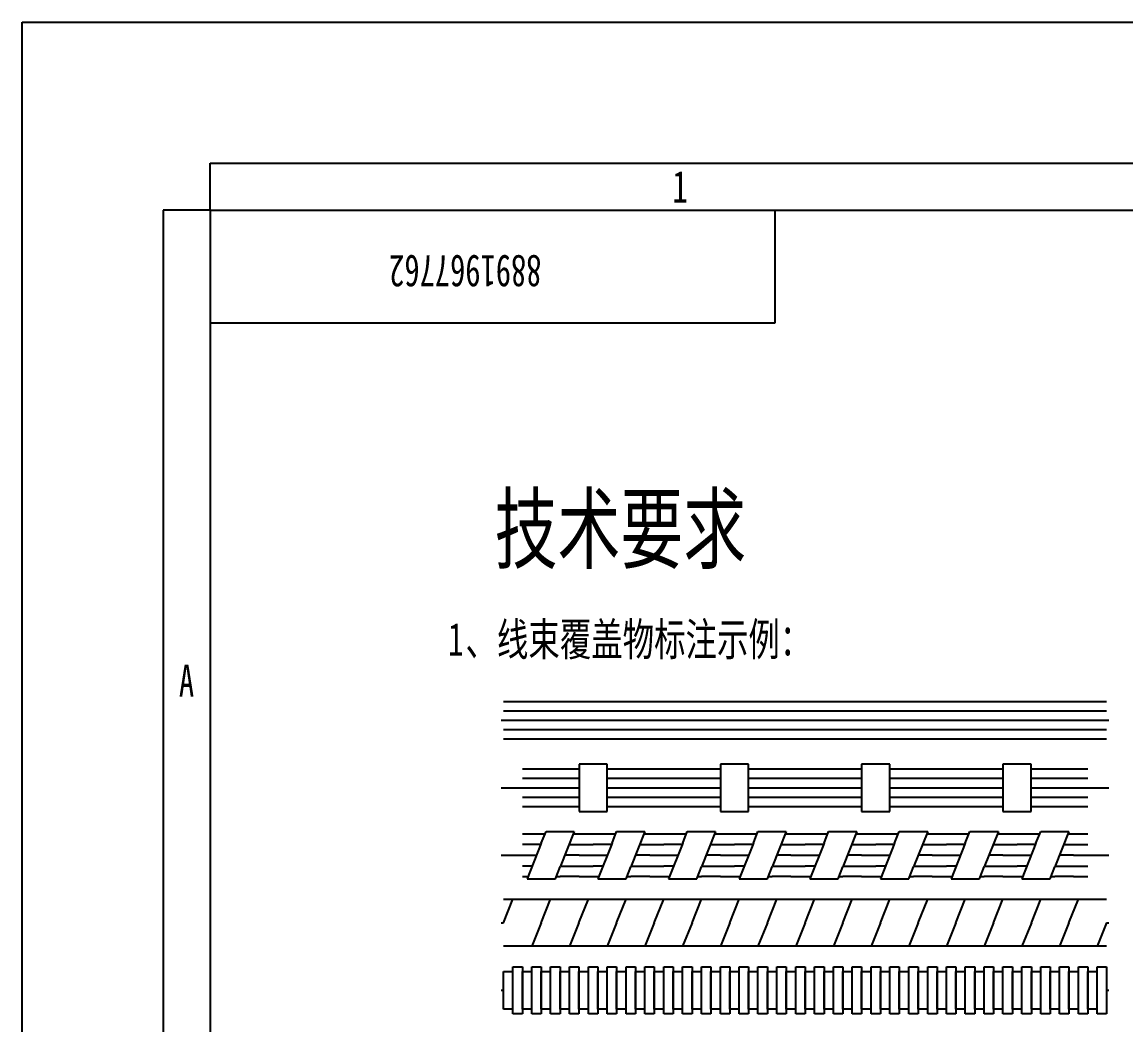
# Model space of a CAD drawing. Header units: inches. Extents: x 47316 to 59086, y 3141 to 11743.
# Drawn here: x 50262.9 to 50380.3, y 3812.5 to 3919.1 of the extents above; entities that cross this region are included whole.
import ezdxf

# ---------------------------------------------------------------- set-up
doc = ezdxf.new("R2010")
doc.units = ezdxf.units.IN
doc.header["$MEASUREMENT"] = 0
doc.styles.add('MtX_SimSun', font='')
doc.styles.get("Standard").update_dxf_attribs({"font": ''})
doc.styles.get('MtX_SimSun').set_extended_font_data('SimSun')
doc.styles.get('Standard').set_extended_font_data('SimSun')

msp = doc.modelspace()

# ---------------------------------------------------------------- linework, layer by layer
at = {"color": 0, "lineweight": -3}
for p, q in [((50262.93, 3919.09), (51944.93, 3919.09)), ((50262.93, 3325.09), (50262.93, 3919.09)), ((50282.93, 3904.09), (51882.93, 3904.09)), ((50282.93, 3899.09), (50282.93, 3904.09)), ((50282.93, 3899.09), (50277.93, 3899.09)), ((50277.93, 3899.09), (50277.93, 3646.25)), ((50282.93, 3899.09), (50282.93, 3887.09)), ((50282.93, 3899.09), (50282.93, 3345.09)), ((50282.93, 3899.09), (51924.93, 3899.09)), ((50342.93, 3899.09), (50342.93, 3887.09)), ((50342.93, 3887.09), (50282.93, 3887.09)), ((50314.11, 3846.89), (50316.11, 3846.89)), ((50316.11, 3846.89), (50318.11, 3846.89)), ((50318.11, 3846.89), (50320.11, 3846.89)), ((50320.11, 3846.89), (50322.12, 3846.89)), ((50322.12, 3846.89), (50324.13, 3846.89)), ((50324.13, 3846.89), (50326.13, 3846.89)), ((50326.13, 3846.89), (50328.13, 3846.89)), ((50328.13, 3846.89), (50330.13, 3846.89)), ((50330.13, 3846.89), (50332.13, 3846.89)), ((50332.13, 3846.89), (50334.14, 3846.89)), ((50334.14, 3846.89), (50336.15, 3846.89)), ((50336.15, 3846.89), (50338.15, 3846.89)), ((50338.15, 3846.89), (50340.15, 3846.89)), ((50340.15, 3846.89), (50342.15, 3846.89)), ((50342.15, 3846.89), (50344.15, 3846.89)), ((50344.15, 3846.89), (50346.17, 3846.89)), ((50346.17, 3846.89), (50348.17, 3846.89)), ((50348.17, 3846.89), (50350.17, 3846.89)), ((50350.17, 3846.89), (50352.17, 3846.89)), ((50352.17, 3846.89), (50354.17, 3846.89)), ((50354.17, 3846.89), (50356.17, 3846.89)), ((50356.17, 3846.89), (50358.19, 3846.89)), ((50358.19, 3846.89), (50360.19, 3846.89)), ((50360.19, 3846.89), (50362.19, 3846.89)), ((50362.19, 3846.89), (50364.19, 3846.89)), ((50364.19, 3846.89), (50366.19, 3846.89)), ((50366.19, 3846.89), (50368.21, 3846.89)), ((50368.21, 3846.89), (50370.21, 3846.89)), ((50370.21, 3846.89), (50372.21, 3846.89)), ((50372.21, 3846.89), (50374.21, 3846.89)), ((50374.21, 3846.89), (50376.21, 3846.89)), ((50376.21, 3846.89), (50378.21, 3846.89)), ((50314.11, 3845.89), (50316.11, 3845.89)), ((50316.11, 3845.89), (50318.11, 3845.89)), ((50318.11, 3845.89), (50320.11, 3845.89)), ((50320.11, 3845.89), (50322.12, 3845.89)), ((50322.12, 3845.89), (50324.13, 3845.89)), ((50324.13, 3845.89), (50326.13, 3845.89)), ((50326.13, 3845.89), (50328.13, 3845.89)), ((50328.13, 3845.89), (50330.13, 3845.89)), ((50330.13, 3845.89), (50332.13, 3845.89)), ((50332.13, 3845.89), (50334.14, 3845.89)), ((50334.14, 3845.89), (50336.15, 3845.89)), ((50336.15, 3845.89), (50338.15, 3845.89)), ((50338.15, 3845.89), (50340.15, 3845.89)), ((50340.15, 3845.89), (50342.15, 3845.89)), ((50342.15, 3845.89), (50344.15, 3845.89)), ((50344.15, 3845.89), (50346.17, 3845.89)), ((50346.17, 3845.89), (50348.17, 3845.89)), ((50348.17, 3845.89), (50350.17, 3845.89)), ((50350.17, 3845.89), (50352.17, 3845.89)), ((50352.17, 3845.89), (50354.17, 3845.89)), ((50354.17, 3845.89), (50356.17, 3845.89)), ((50356.17, 3845.89), (50358.19, 3845.89)), ((50358.19, 3845.89), (50360.19, 3845.89)), ((50360.19, 3845.89), (50362.19, 3845.89)), ((50362.19, 3845.89), (50364.19, 3845.89)), ((50364.19, 3845.89), (50366.19, 3845.89)), ((50366.19, 3845.89), (50368.21, 3845.89)), ((50368.21, 3845.89), (50370.21, 3845.89)), ((50370.21, 3845.89), (50372.21, 3845.89)), ((50372.21, 3845.89), (50374.21, 3845.89)), ((50374.21, 3845.89), (50376.21, 3845.89)), ((50376.21, 3845.89), (50378.21, 3845.89)), ((50313.86, 3844.89), (50314.11, 3844.89)), ((50314.11, 3844.89), (50316.11, 3844.89)), ((50314.11, 3843.89), (50316.11, 3843.89)), ((50316.11, 3844.89), (50318.11, 3844.89)), ((50316.11, 3843.89), (50318.11, 3843.89)), ((50318.11, 3844.89), (50320.11, 3844.89)), ((50318.11, 3843.89), (50320.11, 3843.89)), ((50320.11, 3844.89), (50322.12, 3844.89)), ((50320.11, 3843.89), (50322.12, 3843.89)), ((50322.12, 3844.89), (50324.13, 3844.89)), ((50322.12, 3843.89), (50324.13, 3843.89)), ((50324.13, 3844.89), (50326.13, 3844.89)), ((50324.13, 3843.89), (50326.13, 3843.89)), ((50326.13, 3844.89), (50328.13, 3844.89)), ((50326.13, 3843.89), (50328.13, 3843.89)), ((50328.13, 3844.89), (50330.13, 3844.89)), ((50328.13, 3843.89), (50330.13, 3843.89)), ((50330.13, 3844.89), (50332.13, 3844.89)), ((50330.13, 3843.89), (50332.13, 3843.89)), ((50332.13, 3844.89), (50334.14, 3844.89)), ((50332.13, 3843.89), (50334.14, 3843.89)), ((50334.14, 3844.89), (50336.15, 3844.89)), ((50334.14, 3843.89), (50336.15, 3843.89)), ((50336.15, 3844.89), (50338.15, 3844.89)), ((50336.15, 3843.89), (50338.15, 3843.89)), ((50338.15, 3844.89), (50340.15, 3844.89)), ((50338.15, 3843.89), (50340.15, 3843.89)), ((50340.15, 3844.89), (50342.15, 3844.89)), ((50340.15, 3843.89), (50342.15, 3843.89)), ((50342.15, 3844.89), (50344.15, 3844.89)), ((50342.15, 3843.89), (50344.15, 3843.89)), ((50344.15, 3844.89), (50346.17, 3844.89)), ((50344.15, 3843.89), (50346.17, 3843.89)), ((50346.17, 3844.89), (50348.17, 3844.89)), ((50346.17, 3843.89), (50348.17, 3843.89)), ((50348.17, 3844.89), (50350.17, 3844.89)), ((50348.17, 3843.89), (50350.17, 3843.89)), ((50350.17, 3844.89), (50352.17, 3844.89)), ((50350.17, 3843.89), (50352.17, 3843.89)), ((50352.17, 3844.89), (50354.17, 3844.89)), ((50352.17, 3843.89), (50354.17, 3843.89)), ((50354.17, 3844.89), (50356.17, 3844.89)), ((50354.17, 3843.89), (50356.17, 3843.89)), ((50356.17, 3844.89), (50358.19, 3844.89)), ((50356.17, 3843.89), (50358.19, 3843.89)), ((50358.19, 3844.89), (50360.19, 3844.89)), ((50358.19, 3843.89), (50360.19, 3843.89)), ((50360.19, 3844.89), (50362.19, 3844.89)), ((50360.19, 3843.89), (50362.19, 3843.89)), ((50362.19, 3844.89), (50364.19, 3844.89)), ((50362.19, 3843.89), (50364.19, 3843.89)), ((50364.19, 3844.89), (50366.19, 3844.89)), ((50364.19, 3843.89), (50366.19, 3843.89)), ((50366.19, 3844.89), (50368.21, 3844.89)), ((50366.19, 3843.89), (50368.21, 3843.89)), ((50368.21, 3844.89), (50370.21, 3844.89)), ((50368.21, 3843.89), (50370.21, 3843.89)), ((50370.21, 3844.89), (50372.21, 3844.89)), ((50370.21, 3843.89), (50372.21, 3843.89)), ((50372.21, 3844.89), (50374.21, 3844.89)), ((50372.21, 3843.89), (50374.21, 3843.89)), ((50374.21, 3844.89), (50376.21, 3844.89)), ((50374.21, 3843.89), (50376.21, 3843.89)), ((50376.21, 3844.89), (50378.21, 3844.89)), ((50376.21, 3843.89), (50378.21, 3843.89)), ((50378.21, 3844.89), (50378.46, 3844.89)), ((50314.11, 3842.89), (50316.11, 3842.89)), ((50316.11, 3842.89), (50318.11, 3842.89)), ((50318.11, 3842.89), (50320.11, 3842.89)), ((50320.11, 3842.89), (50322.12, 3842.89)), ((50322.12, 3842.89), (50324.13, 3842.89)), ((50324.13, 3842.89), (50326.13, 3842.89)), ((50326.13, 3842.89), (50328.13, 3842.89)), ((50328.13, 3842.89), (50330.13, 3842.89)), ((50330.13, 3842.89), (50332.13, 3842.89)), ((50332.13, 3842.89), (50334.14, 3842.89)), ((50334.14, 3842.89), (50336.15, 3842.89)), ((50336.15, 3842.89), (50338.15, 3842.89)), ((50338.15, 3842.89), (50340.15, 3842.89)), ((50340.15, 3842.89), (50342.15, 3842.89)), ((50342.15, 3842.89), (50344.15, 3842.89)), ((50344.15, 3842.89), (50346.17, 3842.89)), ((50346.17, 3842.89), (50348.17, 3842.89)), ((50348.17, 3842.89), (50350.17, 3842.89)), ((50350.17, 3842.89), (50352.17, 3842.89)), ((50352.17, 3842.89), (50354.17, 3842.89)), ((50354.17, 3842.89), (50356.17, 3842.89)), ((50356.17, 3842.89), (50358.19, 3842.89)), ((50358.19, 3842.89), (50360.19, 3842.89)), ((50360.19, 3842.89), (50362.19, 3842.89)), ((50362.19, 3842.89), (50364.19, 3842.89)), ((50364.19, 3842.89), (50366.19, 3842.89)), ((50366.19, 3842.89), (50368.21, 3842.89)), ((50368.21, 3842.89), (50370.21, 3842.89)), ((50370.21, 3842.89), (50372.21, 3842.89)), ((50372.21, 3842.89), (50374.21, 3842.89)), ((50374.21, 3842.89), (50376.21, 3842.89)), ((50376.21, 3842.89), (50378.21, 3842.89)), ((50316.11, 3839.71), (50318.13, 3839.71)), ((50318.13, 3839.71), (50320.13, 3839.71)), ((50320.13, 3839.71), (50322.13, 3839.71)), ((50323.62, 3840.22), (50322.13, 3840.22)), ((50322.13, 3840.22), (50322.13, 3835.2)), ((50325.13, 3840.22), (50323.62, 3840.22)), ((50325.13, 3835.2), (50325.13, 3840.22)), ((50325.13, 3839.71), (50327.13, 3839.71)), ((50327.13, 3839.71), (50329.13, 3839.71)), ((50329.13, 3839.71), (50331.13, 3839.71)), ((50331.13, 3839.71), (50333.15, 3839.71)), ((50333.15, 3839.71), (50335.15, 3839.71)), ((50335.15, 3839.71), (50337.15, 3839.71)), ((50338.66, 3840.22), (50337.15, 3840.22)), ((50337.15, 3840.22), (50337.15, 3835.2)), ((50340.15, 3840.22), (50338.66, 3840.22)), ((50340.15, 3835.2), (50340.15, 3840.22)), ((50340.15, 3839.71), (50342.15, 3839.71)), ((50342.15, 3839.71), (50344.15, 3839.71)), ((50344.15, 3839.71), (50346.17, 3839.71)), ((50346.17, 3839.71), (50348.17, 3839.71)), ((50348.17, 3839.71), (50350.17, 3839.71)), ((50350.17, 3839.71), (50352.17, 3839.71)), ((50353.68, 3840.22), (50352.17, 3840.22)), ((50352.17, 3840.22), (50352.17, 3835.2)), ((50355.17, 3840.22), (50353.68, 3840.22)), ((50355.17, 3835.2), (50355.17, 3840.22)), ((50355.17, 3839.71), (50357.17, 3839.71)), ((50357.17, 3839.71), (50359.18, 3839.71)), ((50359.18, 3839.71), (50361.19, 3839.71)), ((50361.19, 3839.71), (50363.19, 3839.71)), ((50363.19, 3839.71), (50365.19, 3839.71)), ((50365.19, 3839.71), (50367.19, 3839.71)), ((50368.7, 3840.22), (50367.19, 3840.22)), ((50367.19, 3840.22), (50367.19, 3835.2)), ((50370.2, 3840.22), (50368.7, 3840.22)), ((50370.2, 3835.2), (50370.2, 3840.22)), ((50370.2, 3839.71), (50372.2, 3839.71)), ((50372.2, 3839.71), (50374.21, 3839.71)), ((50374.21, 3839.71), (50376.21, 3839.71)), ((50316.11, 3838.71), (50318.13, 3838.71)), ((50318.13, 3838.71), (50320.13, 3838.71)), ((50320.13, 3838.71), (50322.13, 3838.71)), ((50325.13, 3838.71), (50327.13, 3838.71)), ((50327.13, 3838.71), (50329.13, 3838.71)), ((50329.13, 3838.71), (50331.13, 3838.71)), ((50331.13, 3838.71), (50333.15, 3838.71)), ((50333.15, 3838.71), (50335.15, 3838.71)), ((50335.15, 3838.71), (50337.15, 3838.71)), ((50340.15, 3838.71), (50342.15, 3838.71)), ((50342.15, 3838.71), (50344.15, 3838.71)), ((50344.15, 3838.71), (50346.17, 3838.71)), ((50346.17, 3838.71), (50348.17, 3838.71)), ((50348.17, 3838.71), (50350.17, 3838.71)), ((50350.17, 3838.71), (50352.17, 3838.71)), ((50355.17, 3838.71), (50357.17, 3838.71)), ((50357.17, 3838.71), (50359.18, 3838.71)), ((50359.18, 3838.71), (50361.19, 3838.71)), ((50361.19, 3838.71), (50363.19, 3838.71)), ((50363.19, 3838.71), (50365.19, 3838.71)), ((50365.19, 3838.71), (50367.19, 3838.71)), ((50370.2, 3838.71), (50372.2, 3838.71)), ((50372.2, 3838.71), (50374.21, 3838.71)), ((50374.21, 3838.71), (50376.21, 3838.71)), ((50313.86, 3837.71), (50316.11, 3837.71)), ((50316.11, 3837.71), (50318.13, 3837.71)), ((50318.13, 3837.71), (50320.13, 3837.71)), ((50320.13, 3837.71), (50322.13, 3837.71)), ((50325.13, 3837.71), (50327.13, 3837.71)), ((50327.13, 3837.71), (50329.13, 3837.71)), ((50329.13, 3837.71), (50331.13, 3837.71)), ((50331.13, 3837.71), (50333.15, 3837.71)), ((50333.15, 3837.71), (50335.15, 3837.71)), ((50335.15, 3837.71), (50337.15, 3837.71)), ((50340.15, 3837.71), (50342.15, 3837.71)), ((50342.15, 3837.71), (50344.15, 3837.71)), ((50344.15, 3837.71), (50346.17, 3837.71)), ((50346.17, 3837.71), (50348.17, 3837.71)), ((50348.17, 3837.71), (50350.17, 3837.71)), ((50350.17, 3837.71), (50352.17, 3837.71)), ((50355.17, 3837.71), (50357.17, 3837.71)), ((50357.17, 3837.71), (50359.18, 3837.71)), ((50359.18, 3837.71), (50361.19, 3837.71)), ((50361.19, 3837.71), (50363.19, 3837.71)), ((50363.19, 3837.71), (50365.19, 3837.71)), ((50365.19, 3837.71), (50367.19, 3837.71)), ((50370.2, 3837.71), (50372.2, 3837.71)), ((50372.2, 3837.71), (50374.21, 3837.71)), ((50374.21, 3837.71), (50376.21, 3837.71)), ((50376.21, 3837.71), (50378.46, 3837.71)), ((50316.11, 3836.71), (50318.13, 3836.71)), ((50316.11, 3835.71), (50318.13, 3835.71)), ((50318.13, 3836.71), (50320.13, 3836.71)), ((50318.13, 3835.71), (50320.13, 3835.71)), ((50320.13, 3836.71), (50322.13, 3836.71)), ((50320.13, 3835.71), (50322.13, 3835.71)), ((50325.13, 3836.71), (50327.13, 3836.71)), ((50325.13, 3835.71), (50327.13, 3835.71)), ((50327.13, 3836.71), (50329.13, 3836.71)), ((50327.13, 3835.71), (50329.13, 3835.71)), ((50329.13, 3836.71), (50331.13, 3836.71)), ((50329.13, 3835.71), (50331.13, 3835.71)), ((50331.13, 3836.71), (50333.15, 3836.71)), ((50331.13, 3835.71), (50333.15, 3835.71)), ((50333.15, 3836.71), (50335.15, 3836.71)), ((50333.15, 3835.71), (50335.15, 3835.71)), ((50335.15, 3836.71), (50337.15, 3836.71)), ((50335.15, 3835.71), (50337.15, 3835.71)), ((50340.15, 3836.71), (50342.15, 3836.71)), ((50340.15, 3835.71), (50342.15, 3835.71)), ((50342.15, 3836.71), (50344.15, 3836.71)), ((50342.15, 3835.71), (50344.15, 3835.71)), ((50344.15, 3836.71), (50346.17, 3836.71)), ((50344.15, 3835.71), (50346.17, 3835.71)), ((50346.17, 3836.71), (50348.17, 3836.71)), ((50346.17, 3835.71), (50348.17, 3835.71)), ((50348.17, 3836.71), (50350.17, 3836.71)), ((50348.17, 3835.71), (50350.17, 3835.71)), ((50350.17, 3836.71), (50352.17, 3836.71)), ((50350.17, 3835.71), (50352.17, 3835.71)), ((50355.17, 3836.71), (50357.17, 3836.71)), ((50355.17, 3835.71), (50357.17, 3835.71)), ((50357.17, 3836.71), (50359.18, 3836.71)), ((50357.17, 3835.71), (50359.18, 3835.71)), ((50359.18, 3836.71), (50361.19, 3836.71)), ((50359.18, 3835.71), (50361.19, 3835.71)), ((50361.19, 3836.71), (50363.19, 3836.71)), ((50361.19, 3835.71), (50363.19, 3835.71)), ((50363.19, 3836.71), (50365.19, 3836.71)), ((50363.19, 3835.71), (50365.19, 3835.71)), ((50365.19, 3836.71), (50367.19, 3836.71)), ((50365.19, 3835.71), (50367.19, 3835.71)), ((50370.2, 3836.71), (50372.2, 3836.71)), ((50370.2, 3835.71), (50372.2, 3835.71)), ((50372.2, 3836.71), (50374.21, 3836.71)), ((50372.2, 3835.71), (50374.21, 3835.71)), ((50374.21, 3836.71), (50376.21, 3836.71)), ((50374.21, 3835.71), (50376.21, 3835.71)), ((50322.13, 3835.2), (50323.62, 3835.2)), ((50323.62, 3835.2), (50325.13, 3835.2)), ((50337.15, 3835.2), (50338.66, 3835.2)), ((50338.66, 3835.2), (50340.15, 3835.2)), ((50352.17, 3835.2), (50353.68, 3835.2)), ((50353.68, 3835.2), (50355.17, 3835.2)), ((50367.19, 3835.2), (50368.7, 3835.2)), ((50368.7, 3835.2), (50370.2, 3835.2)), ((50316.11, 3832.8), (50318.11, 3832.8)), ((50318.11, 3831.8), (50318.62, 3833.04)), ((50318.11, 3832.8), (50318.52, 3832.8)), ((50318.62, 3833.04), (50320.13, 3833.04)), ((50320.13, 3833.04), (50321.62, 3833.04)), ((50321.62, 3833.04), (50320.13, 3829.29)), ((50321.52, 3832.8), (50322.13, 3832.8)), ((50322.13, 3832.8), (50323.62, 3832.8)), ((50323.62, 3832.8), (50325.64, 3832.8)), ((50325.64, 3831.8), (50326.13, 3833.04)), ((50325.64, 3832.8), (50326.03, 3832.8)), ((50326.13, 3833.04), (50327.64, 3833.04)), ((50327.64, 3833.04), (50329.13, 3833.04)), ((50329.13, 3833.04), (50327.64, 3829.29)), ((50329.03, 3832.8), (50329.64, 3832.8)), ((50329.64, 3832.8), (50331.13, 3832.8)), ((50331.13, 3832.8), (50333.15, 3832.8)), ((50333.15, 3831.8), (50333.64, 3833.04)), ((50333.15, 3832.8), (50333.54, 3832.8)), ((50333.64, 3833.04), (50335.15, 3833.04)), ((50335.15, 3833.04), (50336.64, 3833.04)), ((50336.64, 3833.04), (50335.15, 3829.29)), ((50336.54, 3832.8), (50337.15, 3832.8)), ((50337.15, 3832.8), (50338.64, 3832.8)), ((50338.66, 3832.8), (50340.66, 3832.8)), ((50340.66, 3831.8), (50341.15, 3833.04)), ((50340.66, 3832.8), (50341.05, 3832.8)), ((50341.15, 3833.04), (50342.66, 3833.04)), ((50342.66, 3833.04), (50344.15, 3833.04)), ((50344.15, 3833.04), (50342.66, 3829.29)), ((50344.06, 3832.8), (50344.66, 3832.8)), ((50344.66, 3832.8), (50346.17, 3832.8)), ((50346.17, 3832.8), (50348.17, 3832.8)), ((50348.17, 3831.8), (50348.66, 3833.04)), ((50348.17, 3832.8), (50348.56, 3832.8)), ((50348.66, 3833.04), (50350.17, 3833.04)), ((50350.17, 3833.04), (50351.67, 3833.04)), ((50351.67, 3833.04), (50350.17, 3829.29)), ((50351.57, 3832.8), (50352.17, 3832.8)), ((50352.17, 3832.8), (50353.68, 3832.8)), ((50353.68, 3832.8), (50355.68, 3832.8)), ((50355.68, 3831.8), (50356.17, 3833.04)), ((50355.68, 3832.8), (50356.08, 3832.8)), ((50356.17, 3833.04), (50357.68, 3833.04)), ((50357.68, 3833.04), (50359.19, 3833.04)), ((50359.19, 3833.04), (50357.68, 3829.29)), ((50359.08, 3832.8), (50359.68, 3832.8)), ((50359.68, 3832.8), (50361.19, 3832.8)), ((50361.19, 3832.8), (50363.19, 3832.8)), ((50363.19, 3831.8), (50363.68, 3833.04)), ((50363.19, 3832.8), (50363.59, 3832.8)), ((50363.68, 3833.04), (50365.19, 3833.04)), ((50365.19, 3833.04), (50366.7, 3833.04)), ((50366.7, 3833.04), (50365.19, 3829.29)), ((50366.59, 3832.8), (50367.19, 3832.8)), ((50367.19, 3832.8), (50368.7, 3832.8)), ((50368.7, 3832.8), (50370.7, 3832.8)), ((50370.7, 3831.8), (50371.2, 3833.04)), ((50370.7, 3832.8), (50371.1, 3832.8)), ((50371.2, 3833.04), (50372.7, 3833.04)), ((50372.7, 3833.04), (50374.21, 3833.04)), ((50374.21, 3833.04), (50372.7, 3829.29)), ((50374.11, 3832.8), (50374.7, 3832.8)), ((50374.7, 3832.8), (50376.21, 3832.8)), ((50318.06, 3831.68), (50316.11, 3831.68)), ((50318.11, 3831.8), (50316.62, 3828.04)), ((50321.08, 3831.68), (50322.13, 3831.68)), ((50322.13, 3831.68), (50323.62, 3831.68)), ((50325.58, 3831.68), (50323.62, 3831.68)), ((50325.64, 3831.8), (50324.13, 3828.04)), ((50328.59, 3831.68), (50329.64, 3831.68)), ((50329.64, 3831.68), (50331.13, 3831.68)), ((50333.1, 3831.68), (50331.13, 3831.68)), ((50333.15, 3831.8), (50331.64, 3828.04)), ((50336.1, 3831.68), (50337.15, 3831.68)), ((50337.15, 3831.68), (50338.64, 3831.68)), ((50340.61, 3831.68), (50338.66, 3831.68)), ((50340.66, 3831.8), (50339.15, 3828.04)), ((50343.61, 3831.68), (50344.66, 3831.68)), ((50344.66, 3831.68), (50346.17, 3831.68)), ((50348.12, 3831.68), (50346.17, 3831.68)), ((50348.17, 3831.8), (50346.66, 3828.04)), ((50351.12, 3831.68), (50352.17, 3831.68)), ((50352.17, 3831.68), (50353.68, 3831.68)), ((50355.63, 3831.68), (50353.68, 3831.68)), ((50355.68, 3831.8), (50354.17, 3828.04)), ((50358.63, 3831.68), (50359.68, 3831.68)), ((50359.68, 3831.68), (50361.19, 3831.68)), ((50363.14, 3831.68), (50361.19, 3831.68)), ((50363.19, 3831.8), (50361.68, 3828.04)), ((50366.14, 3831.68), (50367.19, 3831.68)), ((50367.19, 3831.68), (50368.7, 3831.68)), ((50370.65, 3831.68), (50368.7, 3831.68)), ((50370.7, 3831.8), (50369.19, 3828.04)), ((50373.65, 3831.68), (50374.7, 3831.68)), ((50374.7, 3831.68), (50376.21, 3831.68)), ((50313.86, 3830.54), (50316.11, 3830.54)), ((50316.11, 3830.54), (50317.62, 3830.54)), ((50322.13, 3830.54), (50320.62, 3830.54)), ((50322.13, 3830.54), (50323.62, 3830.54)), ((50323.62, 3830.54), (50325.13, 3830.54)), ((50329.64, 3830.54), (50328.13, 3830.54)), ((50329.64, 3830.54), (50331.13, 3830.54)), ((50331.13, 3830.54), (50332.64, 3830.54)), ((50337.15, 3830.54), (50335.64, 3830.54)), ((50337.15, 3830.54), (50338.64, 3830.54)), ((50338.64, 3830.54), (50338.66, 3830.54)), ((50338.66, 3830.54), (50340.15, 3830.54)), ((50344.66, 3830.54), (50343.15, 3830.54)), ((50344.66, 3830.54), (50346.17, 3830.54)), ((50346.17, 3830.54), (50347.66, 3830.54)), ((50352.17, 3830.54), (50350.66, 3830.54)), ((50352.17, 3830.54), (50353.68, 3830.54)), ((50353.68, 3830.54), (50355.17, 3830.54)), ((50359.68, 3830.54), (50358.18, 3830.54)), ((50359.68, 3830.54), (50361.19, 3830.54)), ((50361.19, 3830.54), (50362.68, 3830.54)), ((50367.19, 3830.54), (50365.7, 3830.54)), ((50367.19, 3830.54), (50368.7, 3830.54)), ((50368.7, 3830.54), (50370.2, 3830.54)), ((50374.7, 3830.54), (50373.21, 3830.54)), ((50374.7, 3830.54), (50376.21, 3830.54)), ((50376.21, 3830.54), (50378.46, 3830.54)), ((50317.16, 3829.39), (50316.11, 3829.39)), ((50319.62, 3828.04), (50320.13, 3829.29)), ((50320.18, 3829.39), (50322.13, 3829.39)), ((50322.13, 3829.39), (50323.62, 3829.39)), ((50324.67, 3829.39), (50323.62, 3829.39)), ((50327.13, 3828.04), (50327.64, 3829.29)), ((50327.69, 3829.39), (50329.64, 3829.39)), ((50329.64, 3829.39), (50331.13, 3829.39)), ((50332.2, 3829.39), (50331.13, 3829.39)), ((50334.64, 3828.04), (50335.15, 3829.29)), ((50335.2, 3829.39), (50337.15, 3829.39)), ((50337.15, 3829.39), (50338.64, 3829.39)), ((50339.71, 3829.39), (50338.66, 3829.39)), ((50342.15, 3828.04), (50342.66, 3829.29)), ((50342.71, 3829.39), (50344.66, 3829.39)), ((50344.66, 3829.39), (50346.17, 3829.39)), ((50347.22, 3829.39), (50346.17, 3829.39)), ((50349.66, 3828.04), (50350.17, 3829.29)), ((50350.22, 3829.39), (50352.17, 3829.39)), ((50352.17, 3829.39), (50353.68, 3829.39)), ((50354.73, 3829.39), (50353.68, 3829.39)), ((50357.17, 3828.04), (50357.68, 3829.29)), ((50357.73, 3829.39), (50359.68, 3829.39)), ((50359.68, 3829.39), (50361.19, 3829.39)), ((50362.24, 3829.39), (50361.19, 3829.39)), ((50364.69, 3828.04), (50365.19, 3829.29)), ((50365.24, 3829.39), (50367.19, 3829.39)), ((50367.19, 3829.39), (50368.7, 3829.39)), ((50369.75, 3829.39), (50368.7, 3829.39)), ((50372.21, 3828.04), (50372.7, 3829.29)), ((50372.75, 3829.39), (50374.7, 3829.39)), ((50374.7, 3829.39), (50376.21, 3829.39)), ((50316.11, 3828.29), (50316.72, 3828.29)), ((50316.62, 3828.04), (50318.11, 3828.04)), ((50318.11, 3828.04), (50319.62, 3828.04)), ((50319.72, 3828.29), (50320.13, 3828.29)), ((50322.13, 3828.29), (50320.13, 3828.29)), ((50322.13, 3828.29), (50323.62, 3828.29)), ((50323.62, 3828.29), (50324.23, 3828.29)), ((50324.13, 3828.04), (50325.64, 3828.04)), ((50325.64, 3828.04), (50327.13, 3828.04)), ((50327.23, 3828.29), (50327.64, 3828.29)), ((50329.64, 3828.29), (50327.64, 3828.29)), ((50329.64, 3828.29), (50331.13, 3828.29)), ((50331.13, 3828.29), (50331.74, 3828.29)), ((50331.64, 3828.04), (50333.15, 3828.04)), ((50333.15, 3828.04), (50334.64, 3828.04)), ((50334.74, 3828.29), (50335.15, 3828.29)), ((50337.15, 3828.29), (50335.15, 3828.29)), ((50337.15, 3828.29), (50338.64, 3828.29)), ((50338.66, 3828.29), (50339.25, 3828.29)), ((50339.15, 3828.04), (50340.66, 3828.04)), ((50340.66, 3828.04), (50342.15, 3828.04)), ((50342.25, 3828.29), (50342.66, 3828.29)), ((50344.66, 3828.29), (50342.66, 3828.29)), ((50344.66, 3828.29), (50346.17, 3828.29)), ((50346.17, 3828.29), (50346.76, 3828.29)), ((50346.66, 3828.04), (50348.17, 3828.04)), ((50348.17, 3828.04), (50349.66, 3828.04)), ((50349.76, 3828.29), (50350.17, 3828.29)), ((50352.17, 3828.29), (50350.17, 3828.29)), ((50352.17, 3828.29), (50353.68, 3828.29)), ((50353.68, 3828.29), (50354.27, 3828.29)), ((50354.17, 3828.04), (50355.68, 3828.04)), ((50355.68, 3828.04), (50357.17, 3828.04)), ((50357.27, 3828.29), (50357.68, 3828.29)), ((50359.68, 3828.29), (50357.68, 3828.29)), ((50359.68, 3828.29), (50361.19, 3828.29)), ((50361.19, 3828.29), (50361.78, 3828.29)), ((50361.68, 3828.04), (50363.19, 3828.04)), ((50363.19, 3828.04), (50364.69, 3828.04)), ((50364.8, 3828.29), (50365.19, 3828.29)), ((50367.19, 3828.29), (50365.19, 3828.29)), ((50367.19, 3828.29), (50368.7, 3828.29)), ((50368.7, 3828.29), (50369.29, 3828.29)), ((50369.19, 3828.04), (50370.7, 3828.04)), ((50370.7, 3828.04), (50372.21, 3828.04)), ((50372.31, 3828.29), (50372.7, 3828.29)), ((50374.7, 3828.29), (50372.7, 3828.29)), ((50374.7, 3828.29), (50376.21, 3828.29)), ((50314.11, 3823.36), (50315.11, 3825.87)), ((50314.11, 3825.87), (50316.11, 3825.87)), ((50316.11, 3825.87), (50318.11, 3825.87)), ((50318.11, 3823.36), (50319.11, 3825.87)), ((50318.11, 3825.87), (50320.11, 3825.87)), ((50320.11, 3825.87), (50322.12, 3825.87)), ((50322.12, 3823.36), (50323.12, 3825.87)), ((50322.12, 3825.87), (50324.13, 3825.87)), ((50324.13, 3825.87), (50326.13, 3825.87)), ((50326.13, 3823.36), (50327.13, 3825.87)), ((50326.13, 3825.87), (50328.13, 3825.87)), ((50328.13, 3825.87), (50330.13, 3825.87)), ((50330.13, 3823.36), (50331.13, 3825.87)), ((50330.13, 3825.87), (50332.13, 3825.87)), ((50332.13, 3825.87), (50334.14, 3825.87)), ((50334.14, 3823.36), (50335.15, 3825.87)), ((50334.14, 3825.87), (50336.15, 3825.87)), ((50336.15, 3825.87), (50338.15, 3825.87)), ((50338.15, 3823.36), (50339.15, 3825.87)), ((50338.15, 3825.87), (50340.15, 3825.87)), ((50340.15, 3825.87), (50342.15, 3825.87)), ((50342.15, 3823.36), (50343.15, 3825.87)), ((50342.15, 3825.87), (50344.15, 3825.87)), ((50344.15, 3825.87), (50346.16, 3825.87)), ((50346.17, 3823.36), (50347.17, 3825.87)), ((50346.17, 3825.87), (50348.17, 3825.87)), ((50348.17, 3825.87), (50350.17, 3825.87)), ((50350.17, 3823.36), (50351.17, 3825.87)), ((50350.17, 3825.87), (50352.17, 3825.87)), ((50352.17, 3825.87), (50354.17, 3825.87)), ((50354.17, 3823.36), (50355.17, 3825.87)), ((50354.17, 3825.87), (50356.17, 3825.87)), ((50356.17, 3825.87), (50358.19, 3825.87)), ((50358.19, 3823.36), (50359.19, 3825.87)), ((50358.19, 3825.87), (50360.19, 3825.87)), ((50360.19, 3825.87), (50362.19, 3825.87)), ((50362.19, 3823.36), (50363.19, 3825.87)), ((50362.19, 3825.87), (50364.19, 3825.87)), ((50364.19, 3825.87), (50366.19, 3825.87)), ((50366.19, 3823.36), (50367.19, 3825.87)), ((50366.19, 3825.87), (50368.21, 3825.87)), ((50368.21, 3825.87), (50370.21, 3825.87)), ((50370.21, 3823.36), (50371.21, 3825.87)), ((50370.21, 3825.87), (50372.21, 3825.87)), ((50372.21, 3825.87), (50374.21, 3825.87)), ((50374.21, 3823.36), (50375.21, 3825.87)), ((50374.21, 3825.87), (50376.21, 3825.87)), ((50376.21, 3825.87), (50378.21, 3825.87)), ((50313.86, 3823.36), (50314.11, 3823.36)), ((50318.11, 3823.36), (50317.11, 3820.86)), ((50322.12, 3823.36), (50321.12, 3820.86)), ((50326.13, 3823.36), (50325.13, 3820.86)), ((50330.13, 3823.36), (50329.13, 3820.86)), ((50334.14, 3823.36), (50333.14, 3820.86)), ((50338.15, 3823.36), (50337.15, 3820.86)), ((50342.15, 3823.36), (50341.15, 3820.86)), ((50346.16, 3823.36), (50345.16, 3820.86)), ((50350.17, 3823.36), (50349.17, 3820.86)), ((50354.17, 3823.36), (50353.17, 3820.86)), ((50358.19, 3823.36), (50357.19, 3820.86)), ((50362.19, 3823.36), (50361.19, 3820.86)), ((50366.19, 3823.36), (50365.19, 3820.86)), ((50370.21, 3823.36), (50369.21, 3820.86)), ((50374.21, 3823.36), (50373.21, 3820.86)), ((50378.21, 3823.36), (50377.21, 3820.86)), ((50378.21, 3823.36), (50378.46, 3823.36)), ((50316.11, 3820.86), (50314.11, 3820.86)), ((50318.11, 3820.86), (50316.11, 3820.86)), ((50320.11, 3820.86), (50318.11, 3820.86)), ((50322.12, 3820.86), (50320.11, 3820.86)), ((50324.13, 3820.86), (50322.12, 3820.86)), ((50326.13, 3820.86), (50324.13, 3820.86)), ((50328.13, 3820.86), (50326.13, 3820.86)), ((50330.13, 3820.86), (50328.13, 3820.86)), ((50332.13, 3820.86), (50330.13, 3820.86)), ((50334.14, 3820.86), (50332.13, 3820.86)), ((50336.15, 3820.86), (50334.14, 3820.86)), ((50338.15, 3820.86), (50336.15, 3820.86)), ((50340.15, 3820.86), (50338.15, 3820.86)), ((50342.15, 3820.86), (50340.15, 3820.86)), ((50344.15, 3820.86), (50342.15, 3820.86)), ((50346.16, 3820.86), (50344.15, 3820.86)), ((50348.17, 3820.86), (50346.17, 3820.86)), ((50350.17, 3820.86), (50348.17, 3820.86)), ((50352.17, 3820.86), (50350.17, 3820.86)), ((50354.17, 3820.86), (50352.17, 3820.86)), ((50356.17, 3820.86), (50354.17, 3820.86)), ((50358.19, 3820.86), (50356.17, 3820.86)), ((50360.19, 3820.86), (50358.19, 3820.86)), ((50362.19, 3820.86), (50360.19, 3820.86)), ((50364.19, 3820.86), (50362.19, 3820.86)), ((50366.19, 3820.86), (50364.19, 3820.86)), ((50368.21, 3820.86), (50366.19, 3820.86)), ((50370.21, 3820.86), (50368.21, 3820.86)), ((50372.21, 3820.86), (50370.21, 3820.86)), ((50374.21, 3820.86), (50372.21, 3820.86)), ((50376.21, 3820.86), (50374.21, 3820.86)), ((50378.21, 3820.86), (50376.21, 3820.86)), ((50314.11, 3814.18), (50314.11, 3818.19)), ((50314.11, 3818.19), (50315.11, 3818.19)), ((50315.11, 3818.69), (50316.11, 3818.69)), ((50315.11, 3813.69), (50315.11, 3818.69)), ((50316.11, 3818.69), (50316.11, 3813.69)), ((50316.11, 3814.18), (50316.11, 3818.19)), ((50316.11, 3818.19), (50317.11, 3818.19)), ((50317.11, 3818.69), (50318.11, 3818.69)), ((50317.11, 3813.69), (50317.11, 3818.69)), ((50318.11, 3818.69), (50318.11, 3813.69)), ((50318.11, 3814.18), (50318.11, 3818.19)), ((50318.11, 3818.19), (50319.11, 3818.19)), ((50319.11, 3818.69), (50320.11, 3818.69)), ((50319.11, 3813.69), (50319.11, 3818.69)), ((50320.11, 3818.69), (50320.11, 3813.69)), ((50320.11, 3814.18), (50320.11, 3818.19)), ((50320.11, 3818.19), (50321.12, 3818.19)), ((50321.12, 3818.69), (50322.12, 3818.69)), ((50321.12, 3813.69), (50321.12, 3818.69)), ((50322.12, 3818.69), (50322.12, 3813.69)), ((50322.12, 3814.18), (50322.12, 3818.19)), ((50322.12, 3818.19), (50323.12, 3818.19)), ((50323.12, 3818.69), (50324.13, 3818.69)), ((50323.12, 3813.69), (50323.12, 3818.69)), ((50324.13, 3818.69), (50324.13, 3813.69)), ((50324.13, 3814.18), (50324.13, 3818.19)), ((50324.13, 3818.19), (50325.13, 3818.19)), ((50325.13, 3818.69), (50326.13, 3818.69)), ((50325.13, 3813.69), (50325.13, 3818.69)), ((50326.13, 3818.69), (50326.13, 3813.69)), ((50326.13, 3814.18), (50326.13, 3818.19)), ((50326.13, 3818.19), (50327.13, 3818.19)), ((50327.13, 3818.69), (50328.13, 3818.69)), ((50327.13, 3813.69), (50327.13, 3818.69)), ((50328.13, 3818.69), (50328.13, 3813.69)), ((50328.13, 3814.18), (50328.13, 3818.19)), ((50328.13, 3818.19), (50329.13, 3818.19)), ((50329.13, 3818.69), (50330.13, 3818.69)), ((50329.13, 3813.69), (50329.13, 3818.69)), ((50330.13, 3818.69), (50330.13, 3813.69)), ((50330.13, 3814.18), (50330.13, 3818.19)), ((50330.13, 3818.19), (50331.13, 3818.19)), ((50331.13, 3818.69), (50332.13, 3818.69)), ((50331.13, 3813.69), (50331.13, 3818.69)), ((50332.13, 3818.69), (50332.13, 3813.69)), ((50332.13, 3814.18), (50332.13, 3818.19)), ((50332.13, 3818.19), (50333.14, 3818.19)), ((50333.14, 3818.69), (50334.14, 3818.69)), ((50333.14, 3813.69), (50333.14, 3818.69)), ((50334.14, 3818.69), (50334.14, 3813.69)), ((50334.14, 3814.18), (50334.14, 3818.19)), ((50334.14, 3818.19), (50335.15, 3818.19)), ((50335.15, 3818.69), (50336.15, 3818.69)), ((50335.15, 3813.69), (50335.15, 3818.69)), ((50336.15, 3818.69), (50336.15, 3813.69)), ((50336.15, 3814.18), (50336.15, 3818.19)), ((50336.15, 3818.19), (50337.15, 3818.19)), ((50337.15, 3818.69), (50338.15, 3818.69)), ((50337.15, 3813.69), (50337.15, 3818.69)), ((50338.15, 3818.69), (50338.15, 3813.69)), ((50338.15, 3814.18), (50338.15, 3818.19)), ((50338.15, 3818.19), (50339.15, 3818.19)), ((50339.15, 3818.69), (50340.15, 3818.69)), ((50339.15, 3813.69), (50339.15, 3818.69)), ((50340.15, 3818.69), (50340.15, 3813.69)), ((50340.15, 3814.18), (50340.15, 3818.19)), ((50340.15, 3818.19), (50341.15, 3818.19)), ((50341.15, 3818.69), (50342.15, 3818.69)), ((50341.15, 3813.69), (50341.15, 3818.69)), ((50342.15, 3818.69), (50342.15, 3813.69)), ((50342.15, 3814.18), (50342.15, 3818.19)), ((50342.15, 3818.19), (50343.15, 3818.19)), ((50343.15, 3818.69), (50344.15, 3818.69)), ((50343.15, 3813.69), (50343.15, 3818.69)), ((50344.15, 3818.69), (50344.15, 3813.69)), ((50344.15, 3814.18), (50344.15, 3818.19)), ((50344.15, 3818.19), (50345.16, 3818.19)), ((50345.16, 3818.69), (50346.17, 3818.69)), ((50345.16, 3813.69), (50345.16, 3818.69)), ((50346.17, 3818.69), (50346.17, 3813.69)), ((50346.17, 3814.18), (50346.17, 3818.19)), ((50346.17, 3818.19), (50347.17, 3818.19)), ((50347.17, 3818.69), (50348.17, 3818.69)), ((50347.17, 3813.69), (50347.17, 3818.69)), ((50348.17, 3818.69), (50348.17, 3813.69)), ((50348.17, 3814.18), (50348.17, 3818.19)), ((50348.17, 3818.19), (50349.17, 3818.19)), ((50349.17, 3818.69), (50350.17, 3818.69)), ((50349.17, 3813.69), (50349.17, 3818.69)), ((50350.17, 3818.69), (50350.17, 3813.69)), ((50350.17, 3814.18), (50350.17, 3818.19)), ((50350.17, 3818.19), (50351.17, 3818.19)), ((50351.17, 3818.69), (50352.17, 3818.69)), ((50351.17, 3813.69), (50351.17, 3818.69)), ((50352.17, 3818.69), (50352.17, 3813.69)), ((50352.17, 3814.18), (50352.17, 3818.19)), ((50352.17, 3818.19), (50353.17, 3818.19)), ((50353.17, 3818.69), (50354.17, 3818.69)), ((50353.17, 3813.69), (50353.17, 3818.69)), ((50354.17, 3818.69), (50354.17, 3813.69)), ((50354.17, 3814.18), (50354.17, 3818.19)), ((50354.17, 3818.19), (50355.17, 3818.19)), ((50355.17, 3818.69), (50356.17, 3818.69)), ((50355.17, 3813.69), (50355.17, 3818.69)), ((50356.17, 3818.69), (50356.17, 3813.69)), ((50356.17, 3814.18), (50356.17, 3818.19)), ((50356.17, 3818.19), (50357.19, 3818.19)), ((50357.19, 3818.69), (50358.19, 3818.69)), ((50357.19, 3813.69), (50357.19, 3818.69)), ((50358.19, 3818.69), (50358.19, 3813.69)), ((50358.19, 3814.18), (50358.19, 3818.19)), ((50358.19, 3818.19), (50359.19, 3818.19)), ((50359.19, 3818.69), (50360.19, 3818.69)), ((50359.19, 3813.69), (50359.19, 3818.69)), ((50360.19, 3818.69), (50360.19, 3813.69)), ((50360.19, 3814.18), (50360.19, 3818.19)), ((50360.19, 3818.19), (50361.19, 3818.19)), ((50361.19, 3818.69), (50362.19, 3818.69)), ((50361.19, 3813.69), (50361.19, 3818.69)), ((50362.19, 3818.69), (50362.19, 3813.69)), ((50362.19, 3814.18), (50362.19, 3818.19)), ((50362.19, 3818.19), (50363.19, 3818.19)), ((50363.19, 3818.69), (50364.19, 3818.69)), ((50363.19, 3813.69), (50363.19, 3818.69)), ((50364.19, 3818.69), (50364.19, 3813.69)), ((50364.19, 3814.18), (50364.19, 3818.19)), ((50364.19, 3818.19), (50365.19, 3818.19)), ((50365.19, 3818.69), (50366.19, 3818.69)), ((50365.19, 3813.69), (50365.19, 3818.69)), ((50366.19, 3818.69), (50366.19, 3813.69)), ((50366.19, 3814.18), (50366.19, 3818.19)), ((50366.19, 3818.19), (50367.19, 3818.19)), ((50367.19, 3818.69), (50368.21, 3818.69)), ((50367.19, 3813.69), (50367.19, 3818.69)), ((50368.21, 3818.69), (50368.21, 3813.69)), ((50368.21, 3814.18), (50368.21, 3818.19)), ((50368.21, 3818.19), (50369.21, 3818.19)), ((50369.21, 3818.69), (50370.21, 3818.69)), ((50369.21, 3813.69), (50369.21, 3818.69)), ((50370.21, 3818.69), (50370.21, 3813.69)), ((50370.21, 3814.18), (50370.21, 3818.19)), ((50370.21, 3818.19), (50371.21, 3818.19)), ((50371.21, 3818.69), (50372.21, 3818.69)), ((50371.21, 3813.69), (50371.21, 3818.69)), ((50372.21, 3818.69), (50372.21, 3813.69)), ((50372.21, 3814.18), (50372.21, 3818.19)), ((50372.21, 3818.19), (50373.21, 3818.19)), ((50373.21, 3818.69), (50374.21, 3818.69)), ((50373.21, 3813.69), (50373.21, 3818.69)), ((50374.21, 3818.69), (50374.21, 3813.69)), ((50374.21, 3814.18), (50374.21, 3818.19)), ((50374.21, 3818.19), (50375.21, 3818.19)), ((50375.21, 3818.69), (50376.21, 3818.69)), ((50375.21, 3813.69), (50375.21, 3818.69)), ((50376.21, 3818.69), (50376.21, 3813.69)), ((50376.21, 3814.18), (50376.21, 3818.19)), ((50376.21, 3818.19), (50377.21, 3818.19)), ((50377.21, 3818.69), (50378.21, 3818.69)), ((50377.21, 3813.69), (50377.21, 3818.69)), ((50378.21, 3818.69), (50378.21, 3813.69)), ((50313.86, 3816.18), (50314.11, 3816.18)), ((50378.21, 3816.18), (50378.46, 3816.18)), ((50315.11, 3814.18), (50314.11, 3814.18)), ((50316.11, 3813.69), (50315.11, 3813.69)), ((50317.11, 3814.18), (50316.11, 3814.18)), ((50318.11, 3813.69), (50317.11, 3813.69)), ((50319.11, 3814.18), (50318.11, 3814.18)), ((50320.11, 3813.69), (50319.11, 3813.69)), ((50321.12, 3814.18), (50320.11, 3814.18)), ((50322.12, 3813.69), (50321.12, 3813.69)), ((50323.12, 3814.18), (50322.12, 3814.18)), ((50324.13, 3813.69), (50323.12, 3813.69)), ((50325.13, 3814.18), (50324.13, 3814.18)), ((50326.13, 3813.69), (50325.13, 3813.69)), ((50327.13, 3814.18), (50326.13, 3814.18)), ((50328.13, 3813.69), (50327.13, 3813.69)), ((50329.13, 3814.18), (50328.13, 3814.18)), ((50330.13, 3813.69), (50329.13, 3813.69)), ((50331.13, 3814.18), (50330.13, 3814.18)), ((50332.13, 3813.69), (50331.13, 3813.69)), ((50333.14, 3814.18), (50332.13, 3814.18)), ((50334.14, 3813.69), (50333.14, 3813.69)), ((50335.15, 3814.18), (50334.14, 3814.18)), ((50336.15, 3813.69), (50335.15, 3813.69)), ((50337.15, 3814.18), (50336.15, 3814.18)), ((50338.15, 3813.69), (50337.15, 3813.69)), ((50339.15, 3814.18), (50338.15, 3814.18)), ((50340.15, 3813.69), (50339.15, 3813.69)), ((50341.15, 3814.18), (50340.15, 3814.18)), ((50342.15, 3813.69), (50341.15, 3813.69)), ((50343.15, 3814.18), (50342.15, 3814.18)), ((50344.15, 3813.69), (50343.15, 3813.69)), ((50345.16, 3814.18), (50344.15, 3814.18)), ((50346.17, 3813.69), (50345.16, 3813.69)), ((50347.17, 3814.18), (50346.17, 3814.18)), ((50348.17, 3813.69), (50347.17, 3813.69)), ((50349.17, 3814.18), (50348.17, 3814.18)), ((50350.17, 3813.69), (50349.17, 3813.69)), ((50351.17, 3814.18), (50350.17, 3814.18)), ((50352.17, 3813.69), (50351.17, 3813.69)), ((50353.17, 3814.18), (50352.17, 3814.18)), ((50354.17, 3813.69), (50353.17, 3813.69)), ((50355.17, 3814.18), (50354.17, 3814.18)), ((50356.17, 3813.69), (50355.17, 3813.69)), ((50357.19, 3814.18), (50356.17, 3814.18)), ((50358.19, 3813.69), (50357.19, 3813.69)), ((50359.19, 3814.18), (50358.19, 3814.18)), ((50360.19, 3813.69), (50359.19, 3813.69)), ((50361.19, 3814.18), (50360.19, 3814.18)), ((50362.19, 3813.69), (50361.19, 3813.69)), ((50363.19, 3814.18), (50362.19, 3814.18)), ((50364.19, 3813.69), (50363.19, 3813.69)), ((50365.19, 3814.18), (50364.19, 3814.18)), ((50366.19, 3813.69), (50365.19, 3813.69)), ((50367.19, 3814.18), (50366.19, 3814.18)), ((50368.21, 3813.69), (50367.19, 3813.69)), ((50369.21, 3814.18), (50368.21, 3814.18)), ((50370.21, 3813.69), (50369.21, 3813.69)), ((50371.21, 3814.18), (50370.21, 3814.18)), ((50372.21, 3813.69), (50371.21, 3813.69)), ((50373.21, 3814.18), (50372.21, 3814.18)), ((50374.21, 3813.69), (50373.21, 3813.69)), ((50375.21, 3814.18), (50374.21, 3814.18)), ((50376.21, 3813.69), (50375.21, 3813.69)), ((50377.21, 3814.18), (50376.21, 3814.18)), ((50378.21, 3813.69), (50377.21, 3813.69))]:
    msp.add_line(p, q, dxfattribs=at)

# ---------------------------------------------------------------- texts
at = {"color": 0, "lineweight": -3, "style": 'MtX_SimSun', "width": 0.7}
for s, p in [('1', (50332.06, 3899.89)), ('A', (50279.6, 3847.39))]:
    msp.add_text(s, height=3.4, dxfattribs=at).set_placement(p)
at = {"color": 0, "lineweight": -3, "width": 0.7}
msp.add_text('8891967762', height=3.4, rotation=180, dxfattribs=at).set_placement((50318.14, 3894.31))
for s, height, p in [('技术要求', 7, (50313.16, 3861.73)), ('、线束覆盖物标注示例：', 3.5, (50310.06, 3851.73)), ('1', 3.5, (50308.2, 3851.73))]:
    msp.add_text(s, height=height, dxfattribs=at).set_placement(p)

doc.saveas('drawing.dxf')
